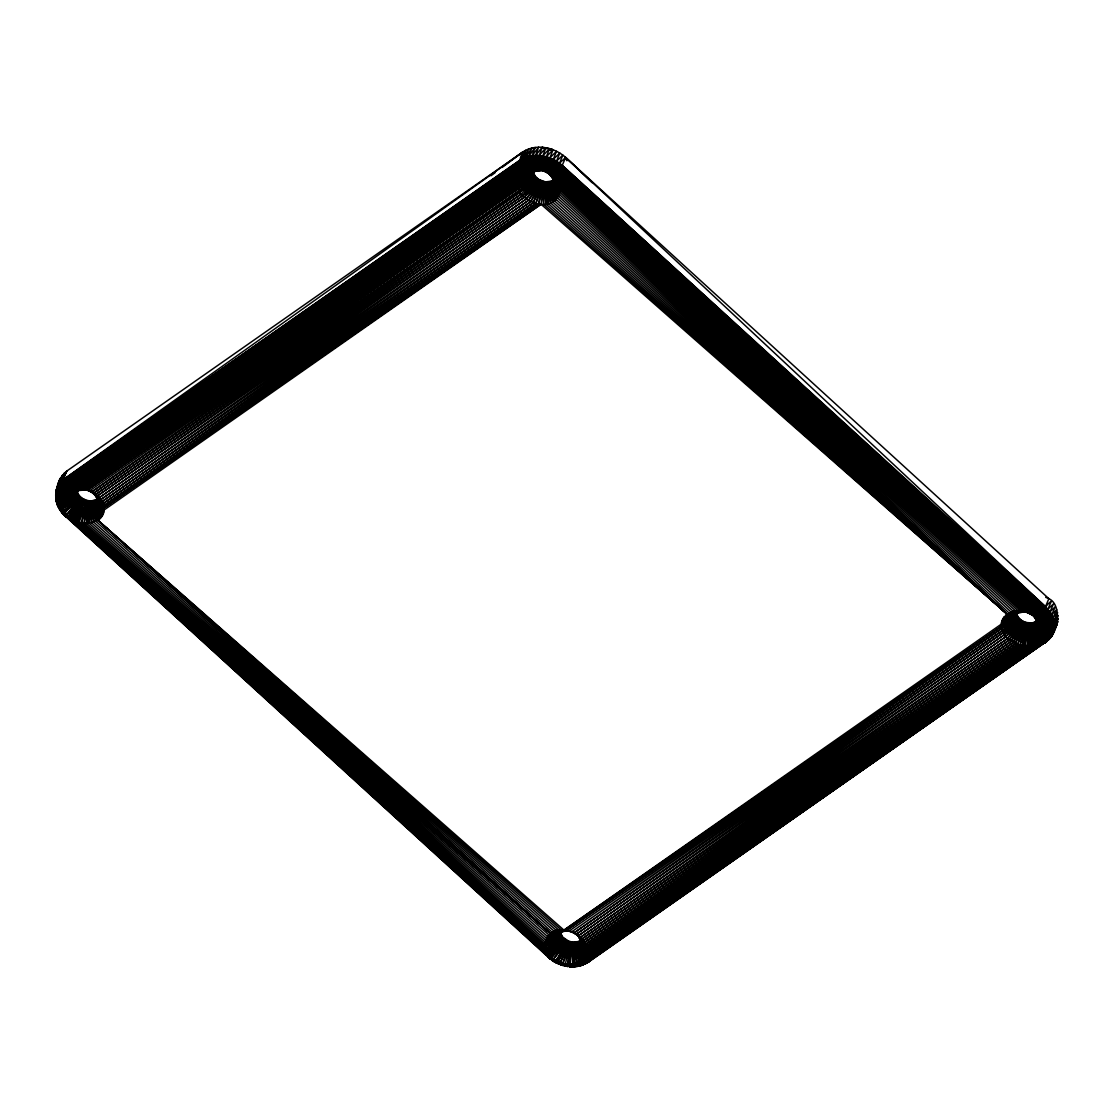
<?xml version="1.0" encoding="UTF-8"?>
<svg xmlns="http://www.w3.org/2000/svg" width="1114" height="1114" viewBox="0 0 1114 1114"><rect width="100%" height="100%" fill="white"/><g stroke="black" fill="none" stroke-linecap="round" stroke-linejoin="round"><path stroke-width="1.5" d="M558.086 933.629C551.179 945.09 569.505 956.104 578.305 948.153L580.742 940.341L578.514 941.497L576.314 949.546L581.508 961.507L586.688 962.816L590.531 959.878L587.551 962.454L582.288 961.939C572.638 967.885 558.922 965.323 551.138 957.455L67.954 516.228C47.373 493.349 85.305 478.268 99.118 497.791C119.045 525.14 71.978 531.963 63.038 509.209L58.666 507.524L57.914 504.336M58.081 506.605C53.11 494.755 56.967 479.229 66.812 471.041L522.953 151.894C536.168 143.302 554.424 147.34 565.661 157.45L1048.845 598.664C1065.43 606.072 1055.961 648.599 1037.399 641.789L1034.46 629.006L1036.897 621.194L1032.037 622.977L1026.273 622.503L1017.862 644.24L585.713 944.185L579.461 938.308L580.018 939.478L585.713 944.185L1015.606 643.405L1022.165 620.721L1023.474 621.445L1020.104 630.009L1013.434 642.402L583.555 940.55L578.737 937.18L579.461 938.308L584.739 942.333L1013.434 642.402L1018.781 629.285L1020.939 619.899L1022.165 620.721L1018.781 629.285L1011.373 641.218L582.149 938.837L577.874 936.094L582.149 938.837L1009.437 639.868L1016.441 627.544L1018.823 617.964L1020.939 619.899L1017.569 628.463L1009.437 639.868L580.547 937.236L575.757 934.159L580.547 937.236L1007.669 638.392L1015.439 626.528L1017.959 616.891L1014.576 625.455L1004.382 634.702L574.072 932.878L573.223 932.613L578.556 935.607L1005.9 636.609L1014.576 625.455L1017.235 615.75L1013.865 624.313L1003.115 632.696L571.635 931.833L1002.154 630.621L1012.918 621.96L1016.288 613.396L1018.823 617.964L1015.439 626.528L1005.9 636.609L576.398 934.145C540.457 914.984 533.453 964.39 570.465 964.167C602.423 964.167 580.631 919.788 558.866 933.629L550.427 933.504L89.301 523.357L89.329 509.474L91.292 501.008L97.559 499.128L95.122 506.94C86.307 514.891 67.982 503.876 74.889 492.402M524.471 171.695L523.97 172.962L533.829 171.848L524.471 171.695L521.533 165.053L521.547 159.163C534.553 151.796 551.527 155.876 562.292 165.443L1045.475 606.67L1050.056 611.809L1053.19 617.49L1054.693 623.367L1054.457 629.118L1057.966 621.431L1054.791 626.277L1058.3 618.562L1054.693 623.367L1058.189 615.61L1054.15 620.428L1057.646 612.63L1053.19 617.49L1056.671 609.65L1051.825 614.608L1055.292 606.712L1050.056 611.809L1053.496 603.885L1047.94 609.149L1051.338 601.184C1044.932 605.487 1042.718 613.382 1036.549 617.992C1011.804 595.53 981.782 630.58 1017.862 644.24C1047.035 653.403 1051.532 615.708 1023.348 611.419L553.366 180.301C542.49 155.292 498.891 179.02 526.449 198.807C562.069 220.572 574.114 173.742 535.987 169.008L530.654 169.398L523.204 171.946L67.021 491.706C60.337 496.217 59.989 506.062 64.709 512.12L75.251 503.389L78.621 494.811L76.741 490.132L73.371 498.696L62.607 506.285L57.733 504.182L56.341 500.813L58.875 506.967C60.588 515.963 72.466 505.533 74.527 502.247L77.91 493.683L75.251 503.389L66.924 514.849L68.664 515.907L77.103 505.478L80.487 496.9L78.621 494.811L76.114 504.461L68.664 515.907C66.046 519.375 60.421 510.922 64.891 514.64L550.497 957.678C558.838 965.685 572.93 968.553 583.068 962.287L1040.197 643.112C1050.377 637.083 1047.995 621.612 1039.223 615.471L555.148 175.135C547.364 166.877 531.921 163.591 522.508 170.888L66.394 490.842L63.512 484.381L64.055 479.131L522.953 151.894C518.873 158.466 518.706 167.1 523.97 172.962L532.757 172.489L536.28 170.957L543.354 170.275L554.257 175.984L1038.332 616.362C1047.021 621.779 1049.291 637.403 1039.278 642.778L583.068 962.287M75.585 492.193L73.371 498.696L62.231 504.238L61.479 503.166C49.991 499.559 58.819 484.256 60.88 477.488C56.382 483.601 56.911 492.694 63.735 496.552L73.761 495.257L75.585 491.051M1027.094 645.549L1027.261 631.638L1029.183 623.018L1025.813 631.596L1022.485 645.298L587.148 949.894L580.659 943.043L580.018 939.478L586.437 946.078L1020.159 644.867L1027.735 622.837L1025.813 631.596L1024.81 645.535L587.12 951.76L580.533 944.199L580.659 943.043L587.12 951.76L1027.094 645.549L586.841 953.584L580.533 944.199L578.305 948.153L582.26 960.184L577.372 948.905L579.684 940.982L576.314 949.546L579.419 962.05L578.695 963.011C569.379 966.827 558.699 963.513 551.138 957.455L63.15 512.677M580.84 943.293L579.74 946.329L586.103 955.631L1028.459 645.424L1028.668 631.541L1030.631 623.074L1027.261 631.638L1024.81 645.535L587.148 949.894L580.617 941.859L586.925 947.986L1022.485 645.298L1026.273 622.503L1023.474 621.445L1017.862 644.24L586.437 946.078L580.408 940.676L586.925 947.986L1020.159 644.867L1024.852 622.044L1015.606 643.405L584.739 942.333L578.737 937.18M562.876 963.624L560.509 962.399L565.327 949.755L567.318 940.592L558.142 961.368L560.509 962.399C560.76 964.654 563.823 967.286 562.974 963.192L568.697 941.191L562.667 937.111L559.924 931.346L556.554 939.91L545.024 946.092L79.108 522.355L86.934 500.437L91.292 501.008L87.922 509.571L86.808 523.496L550.427 933.504L559.799 932.864L552.279 932.348L97.99 520.363L93.116 508.332L95.317 500.283L91.947 508.847L93.98 522.341L550.427 933.504L79.108 522.355L545.86 949.337L557.167 942.305L560.537 933.727L557.724 943.474L547.796 952.693L72.354 518.873L79.456 507.218L82.826 498.654L80.487 496.9L78.231 506.397L71.045 517.899L549.717 955.004L559.298 945.689L562.667 937.111L560.3 946.691L551.848 957.121C549.717 959.641 545.735 954.795 549.926 958.165L548.116 956.954L552.293 960.547L554.299 959.627L558.142 961.368L565.327 949.755L568.697 941.191L573.042 942.179L578.514 941.497L575.13 950.061L577.149 963.596L580.603 965.462L583.388 964.195C571.496 972.299 571.705 948.39 574.476 942.221C573.264 946.273 564.617 966.827 573.334 966.367M572.373 966.799L569.533 966.548L567.973 964.097L568.21 950.548L570.131 941.65L560.509 962.399M532.492 155.626L531.587 161.795L532.381 169.133L540.471 170.665L537.24 169.815L540.012 155.612M1045.698 597.327L1048.845 598.664L1045.475 606.67L565.661 157.45L561.386 167.267L556.889 173.324L553.366 176.778L549.843 174.717L554.438 177.822L550.845 175.72L555.468 178.964L1034.14 616.056L1027.289 612.505L1023.655 611.878L1015.954 613.717L1007.028 614.037L543.59 204.335L544.064 190.41L545.999 181.805L551.472 181.122L554.647 179.215M76.379 521.282L545.86 949.337L556.777 941.107L560.147 932.543L557.167 942.305L546.389 950.479L76.379 521.282L85.513 499.963L81.67 522.981L550.427 933.504L96.083 521.463L93.116 508.332L96.5 499.768L94.189 507.692L97.99 520.363L550.427 933.504L84.246 523.371L85.012 509.335L86.934 500.437L82.826 498.654L76.379 521.282L547.044 951.593L557.724 943.474L561.094 934.911L558.434 944.602L549.717 955.004L67.954 516.228C59.738 510.755 57.524 496.816 66.394 490.842L66.367 490.049C62.203 484.325 63.623 476.903 66.812 471.041C64.208 478.881 49.949 490.411 62.454 497.429L62.913 498.334L73.454 496.357L75.362 491.371M65.03 513.958C65.642 518.233 61.869 512.412 65.768 516.59L61.549 510.853M580.742 940.341L577.372 948.905L581.243 960.936L583.123 961.925L1038.332 642.332C1046.742 635.871 1044.236 623.743 1037.44 617.198L553.964 174.954C545.4 167.42 532.576 166.07 522.508 170.888L66.367 490.049C57.817 494.226 58.234 507.274 64.431 513.693L66.951 514.167L76.114 504.461L79.484 495.897L77.103 505.478L69.806 516.91L78.231 506.397L81.601 497.833L79.456 507.218L73.733 519.792L80.765 507.942L84.135 499.378L77.743 521.881L545.86 949.337M532.381 169.133L532.339 169.899L537.63 170.72L528.983 169.788L527.27 162.63L527.785 156.531M563.016 965.504L556.318 962.928L556.401 961.855M62.454 497.429L63.874 494.894L59.724 489.338L59.237 483.908M1050.948 613.243L1047.188 618.075L1041.089 622.211L1040.977 623.548L1047.452 620.568L1052.103 615.262M555.886 960.143L563.949 949.156L566.009 939.882C563.517 943.53 558.267 963.373 554.076 961.006M525.878 170.943L525.794 171.862L534.999 171.333L525.878 170.943L523.051 161.293L523.496 158.118L525.724 157.13L531.74 148.051L535.026 148.315M577.149 963.596L575.2 963.582L573.863 950.451L577.233 941.887L575.13 950.061L579.419 962.05L582.19 961.479L1035.115 643.182L1032.455 630.399L1035.839 621.835L1033.527 629.758L1037.399 641.789L1038.902 641.441L1035.254 628.143L1037.83 620.428L1034.46 629.006C1024.713 637.57 1005.886 624.258 1015.035 612.533M55.784 493.962L56.229 500.618L57.886 502.804L61.632 504.684L63.038 509.209M55.714 497.331L55.937 495.354M55.728 495.298L56.173 491.274M75.571 491.803L73.329 497.512L62.161 502.205L58.332 499.754L56.034 496.649L58.151 489.325L63.359 483.476L519.918 164.037C532.339 155.904 549.578 159.72 560.133 169.258L1043.317 610.472C1052.995 618.061 1056.114 634.715 1045.169 642.625L1046.77 641.399L1044.472 643.029C1055.125 635.314 1052.563 618.521 1042.579 611.516L559.381 170.289C549.592 160.569 531.851 156.796 520.127 165.192L63.971 484.339C57.663 487.835 54.962 496.315 56.925 503.18M103.964 510.087L97.475 501.829L103.908 507.998L538.466 203.959L545.999 181.805L544.537 181.61L541.042 204.266L103.964 510.087L97.336 502.971C98.366 495.758 91.111 490.814 84.859 489.533L518.094 186.414L529.512 179.535L532.325 172.405M531.601 171.821C520.906 186.484 550.998 199.378 554.34 181.916M551.987 959.251L552.293 960.547M61.493 501.676L61.98 498.807L57.775 495.02L56.396 491.399L58.958 486.094L63.693 481.011L519.834 161.864C532.172 152.883 551.179 156.837 561.386 167.267L1043.985 609.469C1055.821 616 1056.782 646.05 1039 640.48L1034.46 629.006C1038.025 625.831 1037.148 620.108 1034.029 616.947L1039 619.44L1044.528 614.552L1048.065 609.4M567.973 964.097L571.579 941.984L562.974 963.192L570.257 964.64M560.732 964.292L563.447 965.003M84.246 523.371L88.396 500.771L85.012 509.335L81.67 522.981M581.132 965.462L586.688 962.816L1042.871 643.432C1054.178 636.999 1051.992 620.387 1042.969 612.895L1042.579 611.516L560.133 169.258L559.743 167.643C548.951 158.508 532.297 155.375 519.82 162.923L63.289 480.969L58.972 485.328L56.396 491.399M60.226 508.36L61.159 511.535L64.709 512.12M558.741 962.942L558.462 963.93L559.284 962.357M543.381 171.18L541.529 169.774L545.122 156.503M565.466 963.763L568.21 950.548M63.512 484.381L63.763 483.184L520.127 165.192C532.241 159.135 547.768 161.126 558.072 170.108L1040.922 613.591C1049.667 620.902 1052.563 636.359 1041.98 643.446L585.825 962.593L576.035 966.298L572.875 964L570.465 964.167L569.658 950.743L573.042 942.179L571.106 950.785L572.875 964L575.506 964.042M56.619 489.311L56.006 491.942M62.412 507.706L57.886 505.617C55.032 498.501 57.357 489.7 63.735 485.3L521.533 165.053M1053.76 631.624L1057.2 624.188L1051.268 636.386M57.287 487.417L57.12 488.099L63.414 480.218L519.834 161.864C533.133 154.192 549.912 158.244 561.386 167.267L1044.57 608.481C1055.167 613.466 1059.595 640.466 1042.565 636.846L1041.479 637.347L1035.895 627.182L1037.538 622.615M533.258 186.317L536.628 177.753L534.372 187.249L524.471 197.164L95.581 494.532L93.687 493.864L97.35 496.009L526.449 198.807L534.372 187.249L537.742 178.672L535.597 188.071L526.449 198.807L99.118 497.791L95.553 495.953L100.636 499.713L528.621 200.255L535.597 188.071L538.967 179.507L536.906 188.781L530.932 201.523L100.636 499.713L96.264 497.095L101.889 501.704L530.932 201.523L538.285 189.38L541.655 180.816L535.904 203.389L102.864 503.779L96.821 498.264L101.889 501.704L533.383 202.567L543.089 181.29L538.466 203.959L103.546 505.881L97.21 499.448L102.864 503.779L533.383 202.567L538.285 189.38L540.29 180.217L536.906 188.781L528.621 200.255L99.118 497.791L94.69 494.881L97.35 496.009L524.471 197.164L533.258 186.317L535.625 176.75L533.105 172.169L529.735 180.733L84.859 489.533L87.24 490.341L518.581 188.322L530.125 181.93L533.495 173.366L530.682 183.1L520.266 192.068L91.348 492.109L93.646 493.196L522.87 195.563L532.255 185.314L535.625 176.75L538.967 179.507L544.537 181.61L535.904 203.389L103.546 505.881L97.433 500.646L103.908 507.998L541.042 204.266L1007.028 614.037L1017.012 613.076L1008.936 612.937L559.548 186.205L1026.565 612.408M60.504 482.32L60.894 487.876L64.849 494.894L74.248 494.226L78.857 490.494L85.778 490.007L82.533 489.102L517.871 184.52L529.47 178.365L531.726 172.656M581.174 941.121L579.099 947.29L584.126 958.458L1032.469 644.379L1031.286 630.914L1033.388 622.726L1030.004 631.29L1031.16 644.825L585.56 956.592L579.74 946.329L580.867 943.474M63.595 479.507L61.966 480.844L61.785 484.757L66.213 493.418L74.889 493.265L63.874 494.894M1051.686 634.033L1050.85 636.888L1046.269 641.469L587.9 962.468M521.463 193.864L93.646 493.196L92.573 492.945L95.581 494.532L522.87 195.563L531.392 184.228L534.052 174.536L530.682 183.1L87.157 490.174L91.585 492.012L521.463 193.864L531.392 184.228L534.762 175.664L532.255 185.314L524.471 197.164M1030.687 614.19L1032.803 615.165L557.32 181.443L552.419 177.934L1028.682 613.034L553.366 180.301L559.994 188.322L1007.028 614.037L552.725 202.052L549.272 189.185L551.472 181.122L548.088 189.7L550.678 202.985L1007.028 614.037L559.548 186.205L1020.772 611.043L1023.655 611.878L1018.21 610.904L559.548 186.205L1011.039 612.059L1018.196 612.561L1008.936 612.937M58.917 482.835L56.285 490.759L59.696 480.092L55.951 493.586L58.582 485.704M548.436 203.695L546.821 190.076L548.854 181.749L545.47 190.313L548.436 203.695L1007.028 614.037L558.657 196.273L553.185 184.924L553.588 181.498L560.133 190.41L1007.028 614.037L546.069 204.141L544.064 190.41L547.447 181.847L545.47 190.313L546.069 204.141M525.585 157.241L525.404 164.287L527.827 170.971L536.28 170.957L530.013 170.317L530.654 169.398L529.359 161.126L530.097 155.988M1052.243 634.646C1057.437 625.539 1052.66 613.772 1045.071 607.548L561.874 166.334C551.11 156.169 532.757 152.214 519.973 160.876L63.289 480.969M554.911 160.291L548.603 172.517L544.816 171.653L543.354 170.275L547.656 157.199M1048.747 639.547L1045.071 642.346L1041.395 642.36L583.833 962.552C577.665 966.562 569.727 966.841 562.779 964.933M533.105 172.169L530.125 181.93L519.305 190.215L89.412 490.996L531.392 184.228M1016.288 613.396L1013.308 623.144L1003.115 632.696L574.072 932.878L566.553 930.455L1001.11 626.402L1012.668 619.579L1014.91 613.87M76.741 490.132L73.58 499.894L63.275 508.346L73.97 501.077L77.353 492.513L74.527 502.247L65.461 512.315L65.754 513.512M532.367 172.6L529.735 180.733L518.094 186.414L82.533 489.102L84.33 489.812L80.208 488.879L517.899 182.64L529.61 177.21L531.851 171.5M548.812 934.869L558.866 933.629L558.072 934.493L548.812 934.869L79.108 522.355L545.47 948.195L556.777 941.107L559.924 931.346M1015.55 613.828L1012.918 621.96L1001.472 628.519L566.553 930.455L567.513 931.039L561.428 930.065L97.99 520.363L554.34 931.415L562.041 931.708L552.279 932.348L560.871 932.223M534.943 155.445L533.857 161.627L534.163 169.008L539.023 170.623L530.654 169.398M97.461 501.453L95.122 506.94L99.675 519.04L94.189 507.692L97.559 499.128M537.463 155.431L535.987 169.008L534.748 169.732M532.297 171.417L529.512 179.535L517.871 184.52L80.208 488.879L82.882 489.77L76.574 488.962L518.957 178.686L530.389 175.079L532.757 172.489L522.953 173.728L531.824 173.255L521.965 174.606L70.085 490.773L77.674 491.009L68.901 491.413L76.615 491.65L65.837 492.68M559.325 931.791L556.554 939.91L544.885 943.99L79.108 522.355L547.447 936.428L557.432 935.44L559.465 931.346M1015.481 612.644L1012.71 620.763L569.115 931.026L1013.308 623.144L1016.678 614.58L1013.865 624.313L1004.382 634.702L576.398 934.145L574.532 933.337L578.556 935.607L1007.669 638.392L1016.441 627.544L1019.811 618.98L1017.569 628.463L1011.373 641.218L583.555 940.55M525.724 157.13L528.565 149.011L522.828 158.397L525.613 150.293L520.21 159.984L63.414 480.218M531.74 148.051L528.858 156.197L535.11 147.452L532.186 155.598L538.619 147.201L535.639 155.361L542.226 147.313L553.073 149.791L549.884 157.896L556.527 151.281L553.282 159.372L559.799 153.064L556.513 161.14L562.862 155.138L559.534 163.173L565.661 157.45L592.077 182.668M542.574 155.974L539.677 169.384L541.933 170.86M97.642 502.066L95.915 506.062L101.109 517.537L95.122 506.94L97.364 501.216M554.34 181.401L552.697 185.954L557.571 197.986L1007.028 614.037L559.952 192.457L553.491 183.824L559.451 194.421L1007.028 614.037L554.577 200.896L550.33 188.545L552.641 180.607L549.272 189.185M1053.928 630.468L1052.521 634.381L1052.995 633.476M61.632 504.684L73.329 497.512L75.668 491.037M531.81 171.89L529.47 178.365L517.899 182.64L77.924 488.865L82.882 489.77M558.852 932.251L556.513 938.726L544.885 943.99M60.031 509.752C55.254 502.317 56.452 491.358 64.027 486.233L520.433 166.376C532.687 159.455 548.018 163.062 558.587 171.333L1041.771 612.561C1050.237 620.428 1053.691 635.829 1042.871 643.432L586.02 962.872L1045.071 642.346M1054.679 623.589L1050.613 627.586L1043.776 629.702L1043.052 631.694L1043.762 632.682L1049.736 631.722L1054.666 627.711M542.226 147.313L539.204 155.473L545.874 147.786L553.073 149.791L546.375 156.754L549.508 148.622L542.797 155.932L545.874 147.786M1041.395 642.36L585.323 962.844M75.292 491.525L73.454 496.357L62.384 500.228L57.914 497.429L55.951 493.321M523.9 170.79L70.085 490.773L78.857 490.494L72.661 489.742L520.196 176.611L530.389 175.079L529.916 176.109L518.957 178.686L73.928 489.394L81.475 489.868L76.574 488.962L518.177 180.83L529.61 177.21L531.448 172.378M559.103 931.137L556.652 937.584L545.066 941.957L79.108 522.355L546.361 938.141L556.958 936.484L558.768 932.265M1014.631 613.591L1012.793 618.437L1001.054 624.327L563.976 930.134L97.99 520.363L556.568 930.719L563.308 931.332L554.34 931.415M1054.359 621.501L1050.321 625.664L1043.553 628.185L1042.983 629.661L1043.776 629.702M544.704 171.5L550.149 158.077M553.226 175.678L548.729 173.784L553.366 176.778L553.226 175.678L560.634 166.097L561.874 166.334L1044.57 608.481C1054.276 614.622 1059.108 641.915 1041.855 638.127L1036.368 626.138L1037.524 623.13M97.6 501.787L95.915 506.062L102.265 515.866L96.556 505.115L97.684 502.261M554.312 181.206L552.057 186.915L556.206 199.531L1007.028 614.037M554.396 181.679L552.697 185.954L558.657 196.273M559.117 931.165L556.652 937.584L545.554 939.993L79.108 522.355M559.325 931.596L556.513 938.726L545.066 941.957M548.715 953.863L558.434 944.602L561.804 936.039L559.298 945.689L550.762 956.091L560.3 946.691L563.67 938.127L561.414 947.61L553.783 958.708L554.299 959.627M581.118 941.01L578.305 948.153L583.221 959.349L1035.115 643.182L1031.286 630.914L1034.655 622.35L1032.455 630.399L1036.299 642.5L1033.527 629.758L1036.897 621.194M583.221 959.349L579.099 947.29L580.784 943.001M1015.049 612.714L1012.793 618.437L1001.305 622.294L1013.099 617.337L1014.924 613.118L1012.668 619.579L1001.054 624.327M1015.508 613.619L1012.71 620.763L1001.11 626.402L563.976 930.134L567.513 931.039M1027.261 631.638L1028.459 645.424L586.535 954.628L580.227 945.299L586.103 955.631L1029.823 645.173L1028.668 631.541L1032.037 622.977L1030.004 631.29L1032.469 644.379L584.92 957.511L579.099 947.29M1037.942 621.041L1036.814 623.896L1043.526 634.117L1050.279 633.212L1054.317 629.702M1037.496 622.434L1035.254 628.143L1040.365 639.004C1046.478 642.458 1053.106 637.417 1053.705 630.691M1037.802 622.183L1035.895 627.182L1040.365 639.004L1041.855 638.127M75.056 492.068L73.761 495.257L61.98 498.807M531.197 172.907L529.916 176.109L518.497 179.758L76.574 488.962M558.239 933.281L556.958 936.484L545.554 939.993M552.572 159.107L547.071 172.531L546.194 172.252L550.232 173.478L557.167 161.627M1042.565 636.846L1036.674 625.038L1037.9 622.058M58.165 485.62L62.481 475.107L59.794 483.128L64.473 472.949L61.966 480.844M559.298 163.09L551.43 175.19L547.503 172.962L549.327 173.77L548.603 172.517M1041.089 622.211L1039.752 621.598L1040.114 620.804L1045.949 616.279L1049.597 611.28M560.634 166.097L562.292 165.443L1045.071 607.548L1046.366 607.59L1042.3 613.689L1040.922 613.591L557.724 172.378C548.144 164.301 533.522 160.527 522.104 166.975L521.324 168.701L65.74 488.962C55.477 494.964 58.429 509.711 66.199 516.645L61.562 511.855M80.765 507.942L75.042 520.572L547.796 952.693L558.434 944.602M77.743 521.881L83.564 509.001M553.964 174.954L1038.554 617.462C1046.143 623.84 1047.188 636.317 1039.278 642.778L583.833 962.552M1053.064 617.309L1049.123 621.821L1041.938 625.553L1036.549 621.515L1043.553 628.185M1053.816 619.398L1050.599 623.172L1042.607 627.614L1036.772 622.712L1042.983 629.661L1036.814 623.896L1043.052 631.694L1050.697 629.494L1054.777 625.664M1049.625 638.517L1050.85 636.888M521.798 166.014L520.851 167.587L64.709 486.734C55.603 492.458 55.366 508.638 64.431 513.693M576.704 965.044L578.82 965.267L576.035 966.298M566.121 965.267L565.063 965.935L564.714 964.07M1013.587 616.293L1015.954 613.717L1005.343 615.36L1015.021 614.468L1003.909 616.864L1014.227 615.332L1002.753 618.535L1013.587 616.293L1001.876 620.359L1013.099 617.337M1054.401 629.173L1056.002 626.778M61.479 503.166L62.161 502.205M557.557 961.549L556.318 962.928L554.145 961.716M581.647 965.378L585.867 962.9M1050.112 638.03L1051.686 635.843M56.034 496.649L57.984 488.531L63.679 482.07L519.918 164.037L521.157 162.296M587.886 961.939L583.109 964.738L577.386 962.928L573.863 950.451L575.882 942.124L572.512 950.688L572.875 964M1051.129 636.484L1052.02 635.231M1053.426 632.251L1048.942 635.245L1042.3 635.565L1036.368 626.138M71.045 517.899L79.456 507.218M1046.269 641.469L1045.768 642.11L1047.216 640.94L587.315 962.691L584.335 963.875L579.419 962.05M1042.3 635.565L1043.526 634.117M1034.14 616.056L1031.912 615.012L1037.761 618.131L1042.3 613.689M1049.082 638.935L1043.832 642.722M1048.288 640.021L1050.516 637.487M1043.707 643.293L1044.417 642.513M521.157 161.446L63.247 481.763M64.055 479.131L521.547 159.163L520.21 159.984M1043.762 632.682L1042.829 633.671L1036.674 625.038M527.827 170.971L528.983 169.788M64.236 510.351L73.97 501.077L76.963 491.316L73.58 499.894L62.607 506.285M585.518 963.415L799.211 814.139M547.044 951.593L557.167 942.305M1039.334 616.752L1039.223 615.471L556.025 174.244C547.434 165.861 532.13 162.547 521.881 169.801L66.367 490.049L67.815 492.109L75.682 492.402L64.793 493.739M570.869 966.284L570.048 966.715M585.56 963.735L589.376 961.354M490.926 175.789L495.103 172.684M502.066 167.476L522.953 151.894M1047.926 639.826L1043.846 642.722M596.213 955.854L603.301 950.813M610.388 945.772L617.49 940.731M625.998 934.674L628.825 932.669M73.928 489.394L80.124 490.104L72.661 489.742L521.046 175.58L531.03 174.118L521.965 174.606M802.052 812.134L866.051 767.295M868.892 765.304L880.283 757.325M883.124 755.334L891.66 749.36M894.5 747.369L907.297 738.401M910.138 736.396L932.905 720.452M937.166 717.472L947.123 710.495M949.964 708.504L958.5 702.516M961.354 700.525L974.151 691.557M976.992 689.566L988.369 681.587M991.209 679.596L999.745 673.622M1004.02 670.628L1013.977 663.652M1016.817 661.66L1025.353 655.686M1028.194 653.681L1040.991 644.714M521.046 175.58L71.338 490.216L78.857 490.494M72.661 489.742L519.528 177.627L530.389 175.079M518.957 178.686L75.237 489.13L81.475 489.868M77.924 488.865L518.177 180.83M586.103 955.631L1031.16 644.825L1028.668 631.541M585.56 956.592L1032.469 644.379M584.126 958.458L1033.82 643.822L1031.286 630.914M584.961 962.482L1043.707 642.583M586.841 953.584L1028.459 645.424M1044.472 643.029L1046.255 641.789M581.508 961.507L578.695 963.011M584.585 962.747C579.976 965.281 569.867 969.25 566.566 964.39M586.02 962.872L580.603 965.462M1039 640.48L1041.005 639.311M65.099 516.13L63.387 514.403L550.219 959.029L553.783 958.708L562.64 948.446L564.784 939.046L561.414 947.61L551.848 957.121L552.809 958.527M587.315 962.691L588.93 961.8M586.173 962.329L587.426 961.702M522.104 166.975L63.735 485.3M583.109 964.738L587.092 962.9M586.688 962.816L587.551 962.454M545.024 946.092L556.777 941.107M572.053 964.571C573.306 967.606 578.18 966.451 571.733 966.618M1042.969 642.597L1041.103 643.335C1051.463 636.735 1048.873 621.32 1040.086 614.538L557.724 172.378L557.432 170.943M1040.573 642.137L1038.332 642.332L582.288 961.939M64.264 515.072L66.924 514.849M582.998 964.627L576.091 965.949M578.584 966.019L582.58 964.961M579.057 966.047L582.135 965.211M567.123 966.103L567.917 966.409L564.951 965.727M62.384 500.228L73.329 497.512M546.361 938.141L557.432 935.44M520.196 176.611L531.03 174.118M518.497 179.758L529.61 177.21M63.735 496.552L74.248 494.226M543.354 170.275L535.987 169.008M519.973 160.876L521.227 160.639M576.467 966.423L580.394 965.573M576.899 966.451L579.976 965.81M547.447 936.428L558.072 934.493M573.905 966.534L577.72 966.242M574.295 966.674L577.317 966.395M555.399 173.408L556.889 173.324L1040.086 614.538L1041.59 614.482M572.053 966.757L575.033 966.66M549.648 149.847L553.073 149.791L549.87 149.206M558.657 169.286L560.133 169.258M1011.039 612.059L1019.463 612.185L1013.308 611.433L559.548 186.205L1015.717 611.043L1020.814 611.934L1013.308 611.433M559.743 167.643L1043.317 610.472L1044.737 610.514M549.801 149.68L553.073 149.791L549.815 149.36M554.675 174.202L556.025 174.244L1040.086 614.538L1040.1 616.028M569.533 966.548L573.014 966.604M523.385 169.857L521.881 169.801L65.74 488.962L65.81 489.951M556.568 930.719L564.659 931.095L558.949 930.26L97.99 520.363M519.918 164.037L521.352 164.106M549.787 149.513L553.073 149.791M558.949 930.26L566.065 930.984L561.428 930.065M567.304 966.311L570.326 966.66M1015.717 611.043L1022.22 611.837L1018.21 610.904M522.898 168.91L521.324 168.701L64.709 486.734L64.027 486.233M558.072 170.108L559.381 170.289L1042.969 612.895M537.825 169.133L541.529 169.774M568.154 966.27L562.807 965.197M565.202 966.047L567.708 966.479M543.437 148.065L546.654 148.635M1045.224 609.748L560.203 166.863M1038.554 617.462L555.468 178.964L551.708 176.806L1030.046 613.647L1029.378 613.466M1020.772 611.043L1025.117 612.073L1023.348 611.419M562.849 965.392L565.522 966.005M560.676 964.543L563.127 965.42M560.871 964.501L556.248 962.524M558.462 963.777L560.774 964.682M1038.902 641.441L1039.738 641.831M558.713 963.513L554.048 961.326M556.22 962.747L558.601 963.735M67.815 492.109L66.394 490.842M61.855 512.677L62.857 513.457M554.062 961.563L556.582 962.788M576.885 935.092L580.547 937.236M1039 619.44L1039.752 621.598L1035.602 619.161L1043.164 626.667M552.293 958.82L64.891 514.64M551.82 959.029L63.122 513.651L551.026 959.251M554.883 961.577L548.951 957.803M551.945 959.99L554.633 961.73M552.015 960.254L554.424 961.8M1025.91 612.059L552.976 179.103L558.044 182.64L1030.046 613.647M551.708 176.806L556.443 180.176L1032.803 615.165M1039.752 621.598L1034.892 618.019L1038.262 619.732L1037.761 618.131M548.116 956.954L552.781 960.547M550.065 958.82L548.297 957.344L549.968 958.527M552.976 179.103L1028.682 613.034M545.15 170.915L547.071 172.531M64.389 487.166L65.28 489.032M91.71 522.981L90.68 509.223L92.699 500.896L89.329 509.474L91.71 522.981L550.427 933.504M551.402 959.182L63.108 513.192M559.158 185.035L1027.289 612.505M72.354 518.873L549.717 955.004M65.169 515.183L66.715 516.604L65.712 515.141M66.199 516.645C57.427 509.85 54.809 494.449 65.183 487.848L521.324 168.701C532.297 161.502 547.573 164.872 556.889 173.324L556.777 171.779M63.22 514.055L64.932 515.74M63.902 514.919L65.392 516.409M560.133 190.41L553.63 182.668L559.952 192.457M553.366 180.301L559.994 188.322M61.521 511.382L57.817 505.533M60.156 509.989L62.454 513.262M60.295 510.463L62.119 512.997M57.26 504.628L57.886 505.617M66.297 515.03L67.3 516.464M550.232 173.478L551.43 175.19M553.185 184.924L559.451 194.421M58.931 508.068L61.159 511.535M580.533 944.199L586.535 954.628M58.081 503.709L58.666 504.781M57.914 506.09L59.641 509.404M557.571 197.986L552.057 186.915L554.131 180.76L551.263 187.779L554.577 200.896M57.427 502.052L57.079 504.071M579.74 946.329L584.92 957.511M556.206 199.531L551.263 187.779L553.714 179.967L550.33 188.545L552.725 202.052L548.088 189.7L550.191 181.512L546.821 190.076L550.678 202.985M566.998 160.639L565.661 157.45L566.859 160.569M56.981 503.5L58.666 507.524M1045.071 607.548L1045.656 608.996M96.083 521.463L91.947 508.847L94.049 500.659L90.68 509.223L93.98 522.341M56.229 500.618L55.7 496.663M56.354 501.439L57.524 505.143M55.909 498.738L56.647 502.623M1043.317 610.472L1043.595 612.101M55.77 496.009L55.979 498.083M89.301 523.357L87.922 509.571L89.844 500.952L86.474 509.516L86.808 523.496M542.629 190.369L543.59 204.335M1041.924 623.673L1041.938 625.553M97.336 502.971L96.556 505.115L103.142 514.041L97.029 504.071L103.699 512.106L97.336 502.971"/></g></svg>
